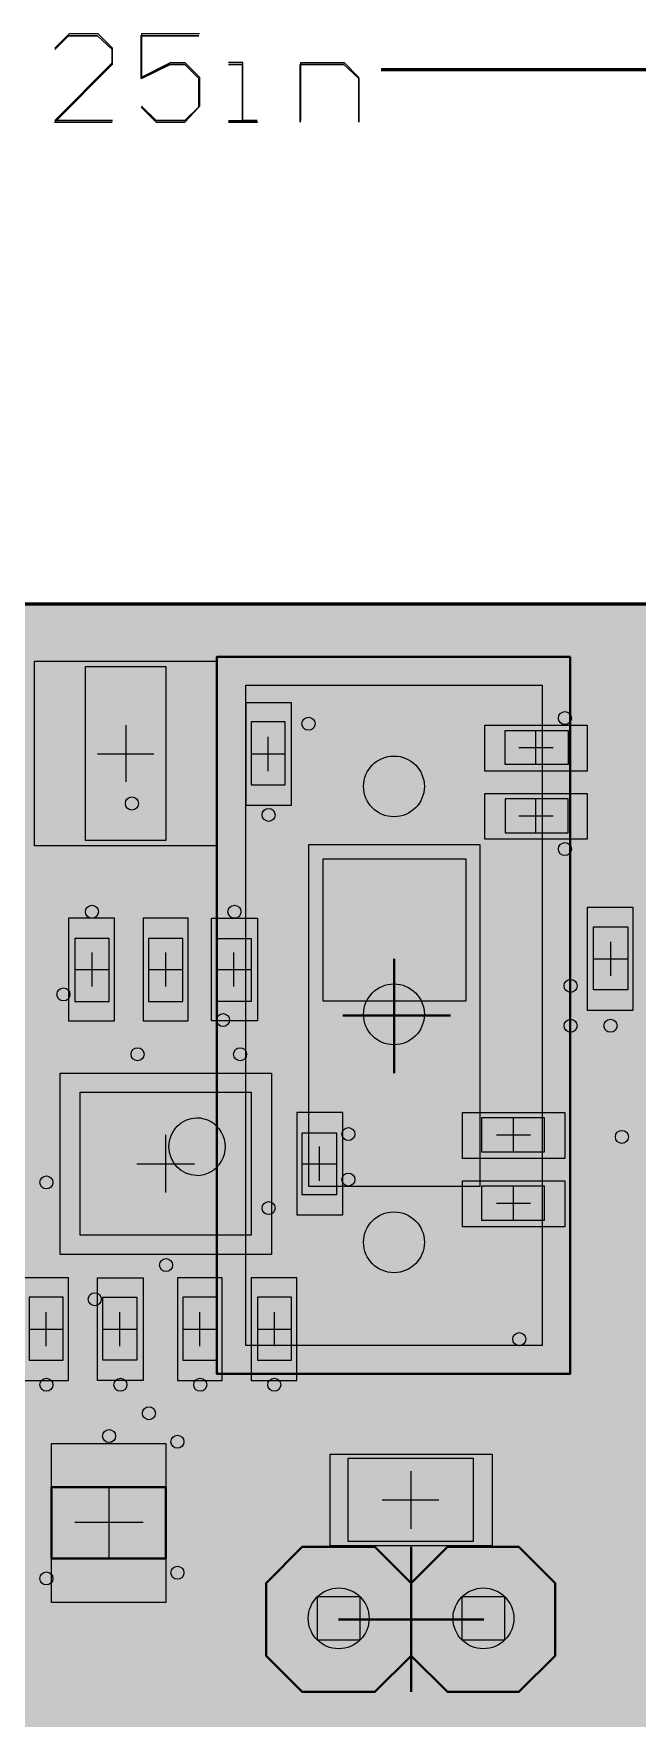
# Model space of a CAD drawing. Header units: metres. Extents: x 18 to 150, y 19 to 107.
# Drawn here: x 39.08 to 49.67, y 76.95 to 106.51 of the extents above; entities that cross this region are included whole.
import ezdxf

# ---------------------------------------------------------------- set-up
doc = ezdxf.new("R2010")
doc.units = ezdxf.units.M
for name, color, linetype in [('CHIP', 250, 'Continuous'), ('Mechanical1', 6, 'Continuous'), ('PadHoleLayer', 156, 'Continuous'), ('PDF_Geometry', 6, 'Continuous'), ('SWITCH_BASE', 251, 'Continuous'), ('Switches', 250, 'Continuous'), ('ViaHoleLayer', 16, 'Continuous')]:
    doc.layers.add(name, color=color, linetype=linetype)
doc.layers.add('METAL', color=7, linetype='Continuous', lineweight=0, true_color=0xc1c6c8)
doc.layers.add('PCB', color=7, linetype='Continuous', true_color=0x1d428a)
doc.layers.add('PCB_OUTLINE', color=7, linetype='Continuous', true_color=0x002677)

# ---------------------------------------------------------------- blocks, each defined once
blk = doc.blocks.new('*U19')
at = {"layer": 'METAL', "true_color": 0x000000}
h = blk.add_hatch(color=18, dxfattribs=at)
h.dxf.hatch_style = 1
h.paths.add_polyline_path([(-1.242874578409896, 2.747817542043649), (1.257125421590104, 2.747817542043649), (1.257125421590104, 0.2478175420436486), (-1.242874578409896, 0.2478175420436486)])
at = {"layer": 'SWITCH_BASE', "true_color": 0x0d0d0d}
h = blk.add_hatch(color=28, dxfattribs=at)
h.dxf.hatch_style = 1
h.paths.add_polyline_path([(-2.599467704578529, 5.792650960968629), (2.599467704578529, 5.792650960968629), (2.599467704578529, -5.792650960968636), (-2.599467704578529, -5.792650960968636)])
at = {"layer": 'Switches', "true_color": 0x404040}
h = blk.add_hatch(color=250, dxfattribs=at)
h.dxf.hatch_style = 1
h.paths.add_polyline_path([(-1.492874578409896, 2.997817542043649), (1.507125421590104, 2.997817542043649), (1.507125421590104, -3.002182457956351), (-1.492874578409896, -3.002182457956351)])
at = {"layer": 'Switches'}
for points in [[(-2.599467704578529, 5.792650960968629), (2.599467704578529, 5.792650960968629), (2.599467704578529, -5.792650960968636), (-2.599467704578529, -5.792650960968636)], [(-1.492874578409896, 2.997817542043649), (1.507125421590104, 2.997817542043649), (1.507125421590104, -3.002182457956351), (-1.492874578409896, -3.002182457956351)], [(-1.242874578409896, 2.747817542043649), (1.257125421590104, 2.747817542043649), (1.257125421590104, 0.2478175420436486), (-1.242874578409896, 0.2478175420436486)]]:
    blk.add_lwpolyline(points, close=True, dxfattribs=at)

msp = doc.modelspace()

# ---------------------------------------------------------------- hatches: boundary and pattern name
at = {"layer": 'CHIP'}
h = msp.add_hatch(color=256, dxfattribs=at)
h.dxf.hatch_style = 1
h.paths.add_polyline_path([(45.7012156877564, 79.31824265275826), (45.06442188425981, 79.95503645625486), (43.79094664603378, 79.95503645625486), (43.15415284253719, 79.31824265275826), (43.15415284253719, 78.04476741453225), (43.79094664603378, 77.40797361103564), (45.06442188425981, 77.40797361103564), (45.7012156877564, 78.04476741453225), (46.338009491253, 77.40797361103564), (47.59271914536328, 77.40797361103564), (48.22951294885988, 78.04476741453225), (48.22951294885988, 79.31824265275826), (47.59271914536328, 79.95503645625486), (46.338009491253, 79.95503645625486)])
at = {"layer": 'METAL'}
h = msp.add_hatch(color=256, dxfattribs=at)
h.dxf.hatch_style = 1
h.paths.add_polyline_path([(44.80724174110826, 79.07724178110826), (44.05275833889176, 79.07724178110826), (44.05275833889176, 78.32275837889176), (44.80724174110826, 78.32275837889176)])
h = msp.add_hatch(color=256, dxfattribs=at)
h.dxf.hatch_style = 1
h.paths.add_polyline_path([(47.34724174110826, 79.07724178110826), (46.59275833889176, 79.07724178110826), (46.59275833889176, 78.32275837889176), (47.34724174110826, 78.32275837889176)])
at = {"layer": 'PCB'}
h = msp.add_hatch(color=256, dxfattribs=at)
h.dxf.hatch_style = 1
h.paths.add_polyline_path([(25.4, 96.52), (147.32, 96.52), (147.32, 25.4), (25.4, 25.4)])
edge = h.paths.add_edge_path(flags=16)
edge.add_arc((29.21, 92.71), 1.828799999999999, 0, 360)
edge = h.paths.add_edge_path(flags=16)
edge.add_arc((29.21, 29.21), 1.828799999999999, 0, 360)
edge = h.paths.add_edge_path(flags=16)
edge.add_arc((143.51, 29.21), 1.828799999999994, 0, 360)
edge = h.paths.add_edge_path(flags=16)
edge.add_arc((143.51, 92.71), 1.828800000000002, 0, 360)

# ---------------------------------------------------------------- linework, layer by layer
at = {"layer": 'CHIP'}
msp.add_lwpolyline([(45.7012156877564, 79.31824265275826), (45.06442188425981, 79.95503645625486), (43.79094664603378, 79.95503645625486), (43.15415284253719, 79.31824265275826), (43.15415284253719, 78.04476741453225), (43.79094664603378, 77.40797361103564), (45.06442188425981, 77.40797361103564), (45.7012156877564, 78.04476741453225), (46.338009491253, 77.40797361103564), (47.59271914536328, 77.40797361103564), (48.22951294885988, 78.04476741453225), (48.22951294885988, 79.31824265275826), (47.59271914536328, 79.95503645625486), (46.338009491253, 79.95503645625486)], close=True, dxfattribs=at)
at = {"layer": 'Mechanical1'}
for p, q in [((39.70096962, 106.50935264), (39.44705089999999, 106.25543392)), ((40.20880452, 106.50935264), (39.70096962, 106.50935264)), ((40.46272324, 106.25543392), (40.20880452, 106.50935264)), ((41.98623048, 106.50935264), (40.97055814, 106.50935264)), ((40.97055814, 106.50935264), (40.97055814, 105.74759902)), ((40.46272324, 106.00151774), (40.46272324, 106.25543392)), ((39.44705089999999, 104.9858454), (40.46272324, 106.00151774)), ((40.97055814, 105.74759902), (41.47839304, 106.00151774)), ((41.47839304, 106.00151774), (41.73231175999999, 106.00151774)), ((41.73231175999999, 106.00151774), (41.98623048, 105.74759902)), ((42.7479841, 106.00151774), (42.49406538, 106.00151774)), ((42.7479841, 104.9858454), (42.7479841, 106.00151774)), ((43.76365389999999, 104.9858454), (43.76365389999999, 106.00151774)), ((43.76365389999999, 106.00151774), (44.52540752, 106.00151774)), ((44.52540752, 106.00151774), (44.77932624, 105.74759902)), ((45.18572624, 105.89999902), (57.1000001, 105.89999902)), ((41.98623048, 105.74759902), (41.98623048, 105.23976412)), ((44.77932624, 105.74759902), (44.77932624, 104.9858454)), ((40.46272324, 104.9858454), (39.44705089999999, 104.9858454)), ((41.22447686, 104.9858454), (40.97055814, 105.23976412)), ((41.73231175999999, 104.9858454), (41.22447686, 104.9858454)), ((41.98623048, 105.23976412), (41.73231175999999, 104.9858454)), ((42.49406538, 104.9858454), (43.00190028, 104.9858454)), ((43.00190028, 104.9858454), (42.7479841, 104.9858454)), ((25.4, 96.52), (147.32, 96.52))]:
    msp.add_line(p, q, dxfattribs=at)
at = {"layer": 'METAL'}
for points in [[(44.80724174110826, 79.07724178110826), (44.05275833889176, 79.07724178110826), (44.05275833889176, 78.32275837889176), (44.80724174110826, 78.32275837889176)], [(47.34724174110826, 79.07724178110826), (46.59275833889176, 79.07724178110826), (46.59275833889176, 78.32275837889176), (47.34724174110826, 78.32275837889176)]]:
    msp.add_lwpolyline(points, close=True, dxfattribs=at)
at = {"layer": 'PadHoleLayer'}
for centre, radius in [((45.40000063999999, 93.29999882), 0.5334), ((45.40000063999999, 89.29999919999999), 0.5334), ((45.40000063999999, 85.29999957999998), 0.53350033), ((44.43000004, 78.70000008), 0.53350033), ((46.97000004, 78.70000008), 0.53350033)]:
    msp.add_circle(centre, radius, dxfattribs=at)
at = {"layer": 'PCB_OUTLINE'}
msp.add_lwpolyline([(25.4, 96.52), (147.32, 96.52), (147.32, 25.4), (25.4, 25.4)], close=True, dxfattribs=at)
at = {"layer": 'PDF_Geometry', "lineweight": 30}
for points in [[(40.45737734320494, 104.957149576482), (39.44605843876356, 104.957149576482), (40.45737734320494, 105.9684684809234), (40.45737734320494, 106.2306622709637), (40.19518355316458, 106.4741279331441), (39.68952410094388, 106.4741279331441), (39.44605843876356, 106.2306622709637)], [(41.97435569986702, 106.4741279331441), (40.96303679542564, 106.4741279331441), (40.96303679542564, 105.725002818743), (41.46869624764633, 105.9684684809234), (41.73089003768669, 105.9684684809234), (41.97435569986702, 105.725002818743), (41.97435569986702, 105.2193433665224), (41.73089003768669, 104.957149576482), (41.22523058546599, 104.957149576482), (40.96303679542564, 105.2193433665224)], [(42.74220894212807, 106.4741279331441), (42.74220894212807, 106.4741279331441)], [(42.49874327994774, 104.957149576482), (43.00440273216843, 104.957149576482), (42.74220894212807, 104.957149576482), (42.74220894212807, 105.9684684809234), (42.49874327994774, 105.9684684809234)], [(43.75352784656946, 104.957149576482), (43.75352784656946, 105.9684684809234), (44.52138108883052, 105.9684684809234), (44.78357487887087, 105.725002818743), (44.78357487887087, 104.957149576482)]]:
    msp.add_lwpolyline(points, dxfattribs=at)
at = {"layer": 'PDF_Geometry', "lineweight": 50}
msp.add_lwpolyline([(45.17686556393141, 105.8748278416232), (57.08795488290775, 105.8748278416232), (67.14495954374155, 105.8748278416232)], dxfattribs=at)
at = {"layer": 'PDF_Geometry', "lineweight": 40}
for points in [[(147.3200749125115, 96.49203578375038), (147.3200749125115, 25.40006242709292), (25.40000000000001, 25.40006242709292), (25.40000000000001, 96.49203578375038)], [(48.49174419515596, 95.57435751860912), (48.49174419515596, 82.98905559667188), (42.29273387348746, 82.98905559667188), (42.29273387348746, 95.57435751860912)], [(48.49174419515596, 95.57435751860912), (48.49174419515596, 82.98905559667188), (42.29273387348746, 82.98905559667188), (42.29273387348746, 95.57435751860912)], [(41.39378373620622, 79.74908947688743), (39.38987405518348, 79.74908947688743), (39.38987405518348, 81.00387404350916), (41.39378373620622, 81.00387404350916)], [(46.338009491253, 79.95509888334772), (47.59279405787473, 79.95509888334772), (48.2295504051156, 79.31834253610684), (48.2295504051156, 78.04482984162509), (47.59279405787473, 77.40807349438421), (46.338009491253, 77.40807349438421), (45.70125314401213, 78.04482984162509), (45.06449679677126, 77.40807349438421), (43.79098410228951, 77.40807349438421), (43.15422775504864, 78.04482984162509), (43.15422775504864, 79.31834253610684), (43.79098410228951, 79.95509888334772), (45.06449679677126, 79.95509888334772), (45.70125314401213, 79.31834253610684)], [(45.06449679677126, 79.95509888334772), (45.70125314401213, 79.31834253610684), (46.338009491253, 79.95509888334772), (47.59279405787473, 79.95509888334772), (48.2295504051156, 79.31834253610684), (48.2295504051156, 78.04482984162509), (47.59279405787473, 77.40807349438421), (46.338009491253, 77.40807349438421), (45.70125314401213, 78.04482984162509), (45.06449679677126, 77.40807349438421), (43.79098410228951, 77.40807349438421), (43.15422775504864, 78.04482984162509), (43.15422775504864, 79.31834253610684), (43.79098410228951, 79.95509888334772)]]:
    msp.add_lwpolyline(points, close=True, dxfattribs=at)
at = {"layer": 'PDF_Geometry', "lineweight": 20}
for points in [[(42.29273387348746, 95.49944500716903), (42.29273387348746, 92.25947888738459), (39.09022400942307, 92.25947888738459), (39.09022400942307, 95.49944500716903)], [(41.39378373620622, 95.4058043678689), (41.39378373620622, 92.35311952668471), (39.9891741467043, 92.35311952668471), (39.9891741467043, 95.4058043678689)], [(43.60370282368926, 94.76904802062802), (42.79839332570815, 94.76904802062802), (42.79839332570815, 92.97114774606555), (43.60370282368926, 92.97114774606555)], [(43.4913340565291, 94.43194171914756), (42.89203396500828, 94.43194171914756), (42.89203396500828, 93.32698217540604), (43.4913340565291, 93.32698217540604)], [(48.79139424091638, 94.37575733556749), (48.79139424091638, 93.57044783758637), (46.99349396635391, 93.57044783758637), (46.99349396635391, 94.37575733556749)], [(47.34932839569439, 94.28211669626735), (48.45428793943591, 94.28211669626735), (48.45428793943591, 93.68281660474653), (47.34932839569439, 93.68281660474653)], [(48.79139424091638, 93.17715715252584), (48.79139424091638, 92.37184765454474), (46.99349396635391, 92.37184765454474), (46.99349396635391, 93.17715715252584)], [(48.45428793943591, 93.08351651322572), (47.34932839569439, 93.08351651322572), (47.34932839569439, 92.48421642170489), (48.45428793943591, 92.48421642170489)], [(48.79139424091638, 91.17324747150309), (48.79139424091638, 89.37534719694062), (49.59670373889747, 89.37534719694062), (49.59670373889747, 91.17324747150309)], [(39.68952410094388, 90.98596619290284), (39.68952410094388, 89.18806591834037), (40.49483359892499, 89.18806591834037), (40.49483359892499, 90.98596619290284)], [(41.00049305114568, 90.98596619290284), (41.00049305114568, 89.18806591834037), (41.78707442126677, 89.18806591834037), (41.78707442126677, 90.98596619290284)], [(43.00440273216843, 90.98596619290284), (43.00440273216843, 89.18806591834037), (42.19909323418733, 89.18806591834037), (42.19909323418733, 90.98596619290284)], [(49.50306309959736, 89.73118162628111), (48.90376300807652, 89.73118162628111), (48.90376300807652, 90.83614117002263), (49.50306309959736, 90.83614117002263)], [(39.80189286810404, 90.63013176356235), (39.80189286810404, 89.52517221982083), (40.40119295962486, 89.52517221982083), (40.40119295962486, 90.63013176356235)], [(41.69343378196663, 90.63013176356235), (41.09413369044582, 90.63013176356235), (41.09413369044582, 89.52517221982083), (41.69343378196663, 89.52517221982083)], [(42.89203396500828, 90.63013176356235), (42.89203396500828, 89.52517221982083), (42.29273387348746, 89.52517221982083), (42.29273387348746, 90.63013176356235)], [(43.24786839434877, 88.27038765319911), (43.24786839434877, 85.08660591699474), (39.53969907806368, 85.08660591699474), (39.53969907806368, 88.27038765319911)], [(42.89203396500828, 87.93328135171865), (42.89203396500828, 85.42371221847522), (39.89553350740417, 85.42371221847522), (39.89553350740417, 87.93328135171865)], [(44.50265296097049, 87.57744692237816), (43.69734346298938, 87.57744692237816), (43.69734346298938, 85.77954664781569), (44.50265296097049, 85.77954664781569)], [(48.39810355585583, 87.57744692237816), (48.39810355585583, 86.77213742439706), (46.60020328129337, 86.77213742439706), (46.60020328129337, 87.57744692237816)], [(44.39028419381033, 87.22161249303768), (44.39028419381033, 86.13538107715618), (43.79098410228951, 86.13538107715618), (43.79098410228951, 87.22161249303768)], [(46.93730958277383, 87.48380628307804), (46.93730958277383, 86.88450619155721), (48.04226912651534, 86.88450619155721), (48.04226912651534, 87.48380628307804)], [(48.39810355585583, 86.37884673933652), (48.39810355585583, 85.57353724135541), (46.60020328129337, 85.57353724135541), (46.60020328129337, 86.37884673933652)], [(48.04226912651534, 86.28520610003639), (46.93730958277383, 86.28520610003639), (46.93730958277383, 85.68590600851557), (48.04226912651534, 85.68590600851557)], [(39.68952410094388, 84.67458710407418), (38.90294273082281, 84.67458710407418), (38.90294273082281, 82.87668682951171), (39.68952410094388, 82.87668682951171)], [(41.00049305114568, 84.67458710407418), (41.00049305114568, 82.87668682951171), (40.19518355316458, 82.87668682951171), (40.19518355316458, 84.67458710407418)], [(42.38637451278758, 84.67458710407418), (41.59979314266651, 84.67458710407418), (41.59979314266651, 82.87668682951171), (42.38637451278758, 82.87668682951171)], [(43.69734346298938, 84.67458710407418), (42.89203396500828, 84.67458710407418), (42.89203396500828, 82.87668682951171), (43.69734346298938, 82.87668682951171)], [(39.59588346164376, 84.33748080259372), (38.99658337012293, 84.33748080259372), (38.99658337012293, 83.2325212588522), (39.59588346164376, 83.2325212588522)], [(40.88812428398553, 84.33748080259372), (40.88812428398553, 83.2325212588522), (40.28882419246471, 83.2325212588522), (40.28882419246471, 84.33748080259372)], [(42.29273387348746, 84.33748080259372), (41.69343378196663, 84.33748080259372), (41.69343378196663, 83.2325212588522), (42.29273387348746, 83.2325212588522)], [(43.60370282368926, 84.33748080259372), (43.00440273216843, 84.33748080259372), (43.00440273216843, 83.2325212588522), (43.60370282368926, 83.2325212588522)], [(41.39378373620622, 81.7717272857702), (41.39378373620622, 78.98123623462638), (39.38987405518348, 78.98123623462638), (39.38987405518348, 81.7717272857702)], [(47.12459086137409, 81.58444600716994), (47.12459086137409, 79.97382701120773), (44.27791542665018, 79.97382701120773), (44.27791542665018, 81.58444600716994)], [(46.78748455989363, 81.50953349572984), (46.78748455989363, 80.04873952264784), (44.59629360027061, 80.04873952264784), (44.59629360027061, 81.50953349572984)]]:
    msp.add_lwpolyline(points, close=True, dxfattribs=at)
for points in [[(40.70084300538527, 93.38316655898612), (40.70084300538527, 94.37575733556749)], [(43.19168401076869, 93.57044783758637), (43.19168401076869, 94.1697479291072)], [(47.89244410363514, 93.68281660474653), (47.89244410363514, 94.28211669626735)], [(40.19518355316458, 93.87009788334679), (41.18777432974594, 93.87009788334679)], [(42.89203396500828, 93.87009788334679), (43.4913340565291, 93.87009788334679)], [(47.59279405787473, 93.98246665050694), (48.19209414939555, 93.98246665050694)], [(47.89244410363514, 92.48421642170489), (47.89244410363514, 93.08351651322572)], [(47.59279405787473, 92.7838664674653), (48.19209414939555, 92.7838664674653)], [(49.20341305383694, 89.97464728846144), (49.20341305383694, 90.57394737998227)], [(40.10154291386445, 89.78736600986119), (40.10154291386445, 90.386666101382)], [(41.39378373620622, 89.78736600986119), (41.39378373620622, 90.386666101382)], [(42.59238391924787, 89.78736600986119), (42.59238391924787, 90.386666101382)], [(48.90376300807652, 90.27429733422186), (49.50306309959736, 90.27429733422186)], [(39.80189286810404, 90.0870160556216), (40.40119295962486, 90.0870160556216)], [(41.09413369044582, 90.0870160556216), (41.69343378196663, 90.0870160556216)], [(42.29273387348746, 90.0870160556216), (42.89203396500828, 90.0870160556216)], [(47.4991534185746, 86.88450619155721), (47.4991534185746, 87.48380628307804)], [(41.39378373620622, 86.17283733287624), (41.39378373620622, 87.18415623731762)], [(42.44255889636766, 86.97814683085734), (42.44255889636766, 86.97814683085734)], [(42.44255889636766, 86.97814683085734), (42.44255889636766, 86.97814683085734)], [(44.09063414804992, 86.37884673933652), (44.09063414804992, 86.97814683085734)], [(47.19950337281419, 87.18415623731762), (47.79880346433501, 87.18415623731762)], [(40.88812428398553, 86.67849678509693), (41.89944318842691, 86.67849678509693)], [(43.79098410228951, 86.67849678509693), (44.39028419381033, 86.67849678509693)], [(47.4991534185746, 85.68590600851557), (47.4991534185746, 86.28520610003639)], [(47.19950337281419, 85.98555605427597), (47.79880346433501, 85.98555605427597)], [(39.29623341588335, 83.47598692103254), (39.29623341588335, 84.07528701255336)], [(40.58847423822512, 83.47598692103254), (40.58847423822512, 84.07528701255336)], [(41.99308382772705, 83.47598692103254), (41.99308382772705, 84.07528701255336)], [(43.30405277792885, 83.47598692103254), (43.30405277792885, 84.07528701255336)], [(38.99658337012293, 83.77563696679294), (39.59588346164376, 83.77563696679294)], [(40.28882419246471, 83.77563696679294), (40.88812428398553, 83.77563696679294)], [(41.69343378196663, 83.77563696679294), (42.29273387348746, 83.77563696679294)], [(43.00440273216843, 83.77563696679294), (43.60370282368926, 83.77563696679294)], [(40.40119295962486, 79.74908947688743), (40.40119295962486, 81.00387404350916)], [(45.70125314401213, 80.27347705696815), (45.70125314401213, 81.28479596140953)], [(45.19559369179144, 80.77913650918885), (46.1881844683728, 80.77913650918885)], [(39.80189286810404, 80.38584582412831), (41.00049305114568, 80.38584582412831)]]:
    msp.add_lwpolyline(points, dxfattribs=at)
at = {"layer": 'PDF_Geometry', "lineweight": 40}
for points in [[(45.40160309825173, 88.27038765319911), (45.40160309825173, 90.27429733422186)], [(44.50265296097049, 89.2817065576405), (46.39419387483308, 89.2817065576405)], [(45.70125314401213, 77.40807349438421), (45.70125314401213, 79.95509888334772)], [(44.42774044953039, 78.68158618886596), (46.97476583849388, 78.68158618886596)]]:
    msp.add_lwpolyline(points, dxfattribs=at)
at = {"layer": 'PDF_Geometry', "lineweight": 20}
msp.add_arc((41.93900635853058, 86.97603991647367), 0.503556945588469, 269.7602701039926, 90.23972989607718, dxfattribs=at)
for points in [[(41.44996811978631, 86.97814683085734), (41.44996811978631, 87.25906874875773), (41.67470565410661, 87.48380628307804), (41.93689944414697, 87.48380628307804)], [(41.93689944414697, 86.47248737863664), (41.67470565410661, 86.47248737863664), (41.44996811978631, 86.69722491295695), (41.44996811978631, 86.97814683085734)]]:
    msp.add_open_spline(points, degree=3, dxfattribs=at)
at = {"layer": 'ViaHoleLayer'}
for centre in [(48.39999972, 94.49999896), (43.9000011, 94.39999916), (40.79999968, 92.99999942), (43.19999996, 92.79999982), (48.39999972, 92.20000102), (40.10000108, 91.10000322), (42.60000116, 91.10000068), (48.49999952, 89.80000074), (39.59999954, 89.65000104), (42.39999902, 89.19999940000001), (48.49999952, 89.09999959999999), (49.20000066, 89.09999959999999), (40.89999948, 88.60000059999999), (42.70000096, 88.60000059999999), (44.59999970000001, 87.20000086), (49.40000026, 87.15000095999999), (39.30000013999999, 86.35000002), (44.59999970000001, 86.39999992), (43.19999996, 85.90000092), (41.40000102, 84.90000038), (40.15000097999999, 84.29999904), (47.59999877999999, 83.60000044), (39.30000013999999, 82.7999995), (40.60000008, 82.79999696), (41.99999982, 82.7999995), (43.29999976, 82.79999696), (41.09999908, 82.3000005), (40.40000048, 81.89999875999997), (41.60000062, 81.79999896), (41.60000062, 79.50000102), (39.30000013999999, 79.40000122)]:
    msp.add_circle(centre, 0.1143, dxfattribs=at)

# ---------------------------------------------------------------- block references
at = {"layer": 'Switches'}
msp.add_blockref('*U19', (45.40152818574026, 89.28164413054763), dxfattribs=at)

doc.saveas('drawing.dxf')
